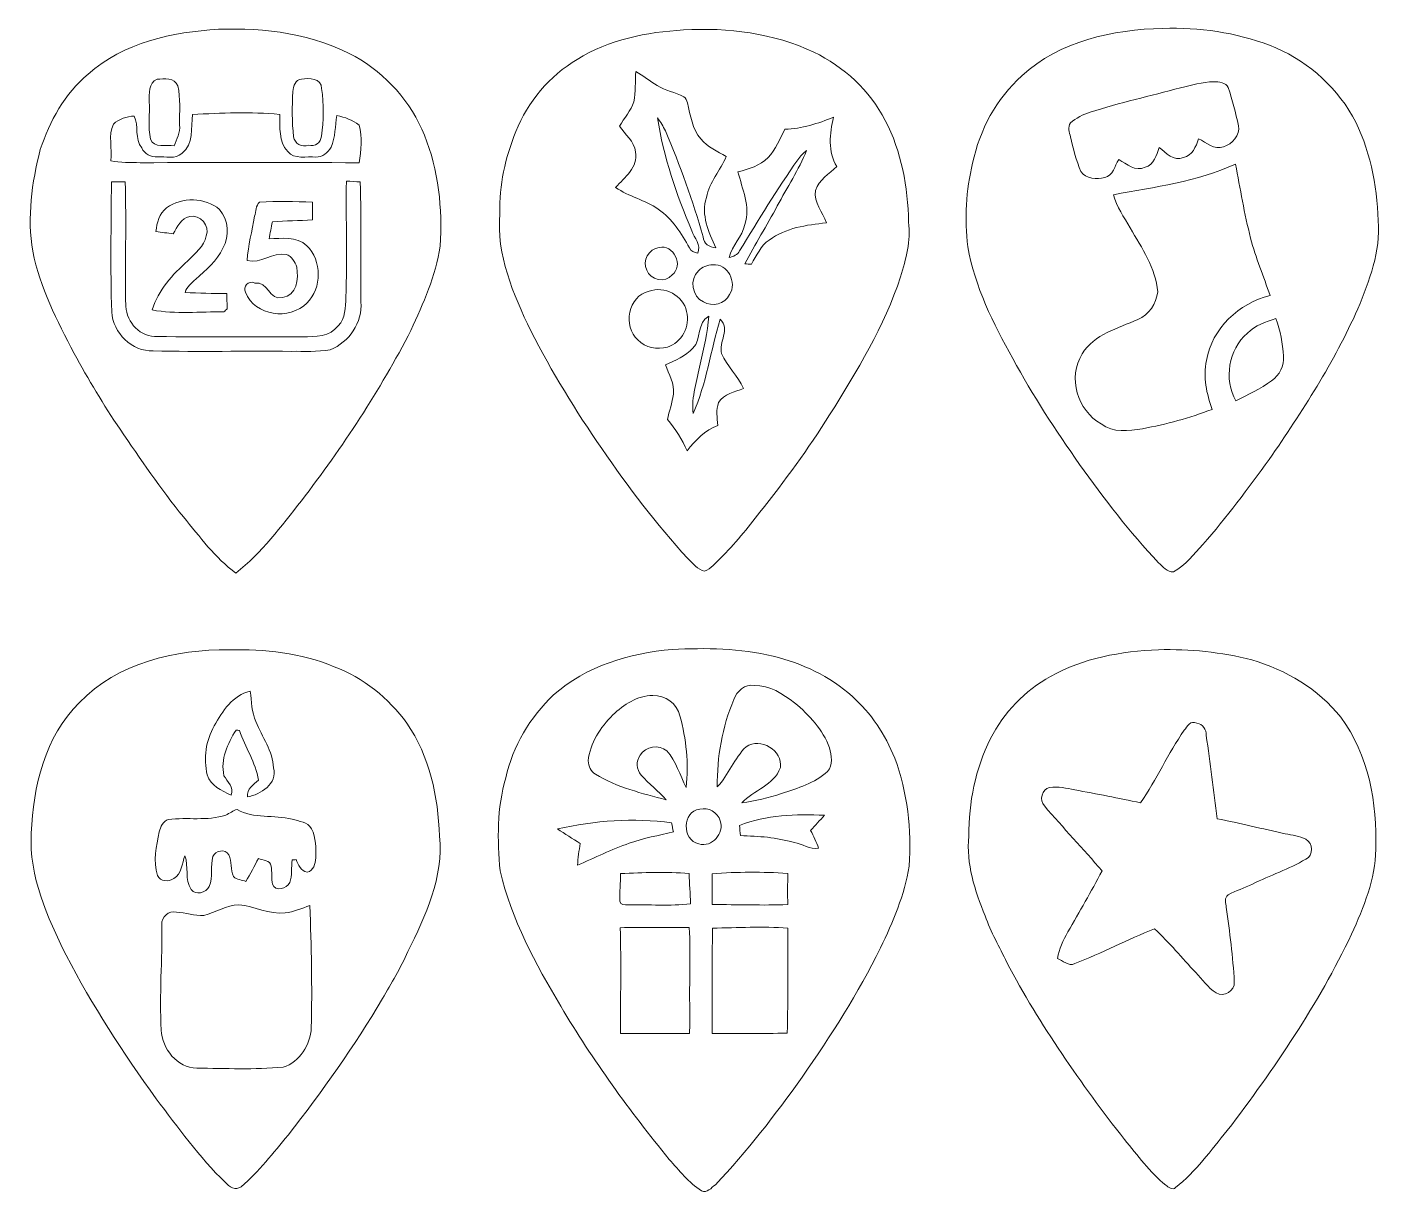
# Model space of a CAD drawing. Header units: centimetres. Extents: x -16.5 to 16.4, y -14.2 to 14.2.
import ezdxf

# ---------------------------------------------------------------- set-up
doc = ezdxf.new("R2010")
doc.units = ezdxf.units.CM
doc.header["$MEASUREMENT"] = 0
doc.layers.add('Layer 1', color=7, linetype='Continuous')

msp = doc.modelspace()

# ---------------------------------------------------------------- linework, layer by layer
at = {"layer": 'Layer 1', "color": 252, "lineweight": 9}
for points, knots in [([(-14.97475, 13.01805), (-14.11221, 13.78816), (-12.92829, 14.04639), (-11.80434, 14.10954), (-11.80434, 14.10954), (-10.67404, 14.1547), (-9.49046, 14.00335), (-8.48857, 13.44702), (-8.48857, 13.44702), (-7.7308, 13.02545), (-7.12261, 12.34177), (-6.80229, 11.53497), (-6.80229, 11.53497), (-6.46186, 10.68442), (-6.35779, 9.74885), (-6.42482, 8.83939), (-6.42482, 8.83939), (-6.52042, 8.11761), (-6.83334, 7.45051), (-7.13002, 6.79328), (-7.13002, 6.79328), (-7.88885, 5.3349), (-8.78878, 3.95272), (-9.7935, 2.65202), (-9.7935, 2.65202), (-10.27715, 2.02796), (-10.764, 1.39084), (-11.38383, 0.89378), (-11.38383, 0.89378), (-11.89147, 1.26455), (-12.26118, 1.78102), (-12.65735, 2.26009), (-12.65735, 2.26009), (-13.21333, 2.93742), (-13.70299, 3.66556), (-14.19547, 4.38946), (-14.19547, 4.38946), (-14.60328, 4.98283), (-14.96699, 5.60513), (-15.31695, 6.23378), (-15.31695, 6.23378), (-15.72934, 7.02541), (-16.14245, 7.83433), (-16.32095, 8.71663), (-16.32095, 8.71663), (-16.45818, 9.5386), (-16.346, 10.38491), (-16.13715, 11.18501), (-16.13715, 11.18501), (-15.91632, 11.88034), (-15.53743, 12.54391), (-14.97475, 13.01805), (-14.97475, 13.01805), (-14.97475, 13.01805), (-14.97475, 13.01805), (-14.97475, 13.01805)], [0, 0, 0, 0, 0.06666667, 0.06666667, 0.06666667, 0.06666667, 0.13333333, 0.13333333, 0.13333333, 0.13333333, 0.2, 0.2, 0.2, 0.2, 0.26666667, 0.26666667, 0.26666667, 0.26666667, 0.33333333, 0.33333333, 0.33333333, 0.33333333, 0.4, 0.4, 0.4, 0.4, 0.46666667, 0.46666667, 0.46666667, 0.46666667, 0.53333333, 0.53333333, 0.53333333, 0.53333333, 0.6, 0.6, 0.6, 0.6, 0.66666667, 0.66666667, 0.66666667, 0.66666667, 0.73333333, 0.73333333, 0.73333333, 0.73333333, 0.8, 0.8, 0.8, 0.8, 0.86666667, 0.86666667, 0.86666667, 0.86666667, 1, 1, 1, 1]), ([(-0.5045, 14.09402), (0.57182, 14.15646), (1.67884, 14.01888), (2.66097, 13.55568), (2.66097, 13.55568), (3.38981, 13.19902), (4.01776, 12.62294), (4.38994, 11.89727), (4.38994, 11.89727), (4.7921, 11.1388), (4.94344, 10.27696), (4.96249, 9.42536), (4.96249, 9.42536), (5.01365, 8.97274), (4.8997, 8.52401), (4.76423, 8.09609), (4.76423, 8.09609), (4.37512, 6.89171), (3.70802, 5.80409), (3.04127, 4.73729), (3.04127, 4.73729), (2.52233, 3.9185), (1.95506, 3.13074), (1.34864, 2.37474), (1.34864, 2.37474), (1.04701, 1.98598), (0.73798, 1.60075), (0.38767, 1.25397), (0.38767, 1.25397), (0.26949, 1.13967), (0.15872, 1.00596), (0.0035, 0.94176), (0.0035, 0.94176), (-0.16866, 0.97492), (-0.27872, 1.13896), (-0.40361, 1.24762), (-0.40361, 1.24762), (-1.16737, 2.08335), (-1.85317, 2.98822), (-2.49205, 3.92202), (-2.49205, 3.92202), (-3.12952, 4.83607), (-3.71055, 5.78963), (-4.21855, 6.78129), (-4.21855, 6.78129), (-4.64153, 7.67135), (-5.06627, 8.62561), (-4.9682, 9.63702), (-4.9682, 9.63702), (-4.99642, 10.3193), (-4.8345, 10.9931), (-4.58191, 11.62281), (-4.58191, 11.62281), (-4.29264, 12.34671), (-3.76664, 12.98136), (-3.09213, 13.37647), (-3.09213, 13.37647), (-2.32201, 13.86013), (-1.40126, 14.04392), (-0.5045, 14.09402), (-0.5045, 14.09402), (-0.5045, 14.09402), (-0.5045, 14.09402), (-0.5045, 14.09402)], [0, 0, 0, 0, 0.05882353, 0.05882353, 0.05882353, 0.05882353, 0.11764706, 0.11764706, 0.11764706, 0.11764706, 0.17647059, 0.17647059, 0.17647059, 0.17647059, 0.23529412, 0.23529412, 0.23529412, 0.23529412, 0.29411765, 0.29411765, 0.29411765, 0.29411765, 0.35294118, 0.35294118, 0.35294118, 0.35294118, 0.41176471, 0.41176471, 0.41176471, 0.41176471, 0.47058824, 0.47058824, 0.47058824, 0.47058824, 0.52941176, 0.52941176, 0.52941176, 0.52941176, 0.58823529, 0.58823529, 0.58823529, 0.58823529, 0.64705882, 0.64705882, 0.64705882, 0.64705882, 0.70588235, 0.70588235, 0.70588235, 0.70588235, 0.76470588, 0.76470588, 0.76470588, 0.76470588, 0.82352941, 0.82352941, 0.82352941, 0.82352941, 0.88235294, 0.88235294, 0.88235294, 0.88235294, 1, 1, 1, 1]), ([(11.1421, 14.13282), (12.01946, 14.16422), (12.9067, 14.03087), (13.72938, 13.72219), (13.72938, 13.72219), (14.57181, 13.39728), (15.29783, 12.78557), (15.74797, 12.00134), (15.74797, 12.00134), (16.16919, 11.22488), (16.34028, 10.33623), (16.37168, 9.45958), (16.37168, 9.45958), (16.43765, 8.71275), (16.15049, 7.99837), (15.8785, 7.31892), (15.8785, 7.31892), (15.29853, 6.0214), (14.52806, 4.81949), (13.71985, 3.65427), (13.71985, 3.65427), (13.20621, 2.95083), (12.68833, 2.2488), (12.11401, 1.59299), (12.11401, 1.59299), (11.89317, 1.35415), (11.69138, 1.08604), (11.39893, 0.928), (11.39893, 0.928), (11.24335, 0.91036), (11.13822, 1.05747), (11.03204, 1.14778), (11.03204, 1.14778), (10.32613, 1.88685), (9.71618, 2.70953), (9.11751, 3.53609), (9.11751, 3.53609), (8.53119, 4.36511), (7.97839, 5.21848), (7.49156, 6.10995), (7.49156, 6.10995), (7.01637, 6.96262), (6.57187, 7.85691), (6.39795, 8.82564), (6.39795, 8.82564), (6.31857, 9.50332), (6.35491, 10.19511), (6.51719, 10.85834), (6.51719, 10.85834), (6.68617, 11.66585), (7.09539, 12.42609), (7.71169, 12.97995), (7.71169, 12.97995), (8.63385, 13.8319), (9.92326, 14.10284), (11.1421, 14.13282), (11.1421, 14.13282), (11.1421, 14.13282), (11.1421, 14.13282), (11.1421, 14.13282)], [0, 0, 0, 0, 0.0625, 0.0625, 0.0625, 0.0625, 0.125, 0.125, 0.125, 0.125, 0.1875, 0.1875, 0.1875, 0.1875, 0.25, 0.25, 0.25, 0.25, 0.3125, 0.3125, 0.3125, 0.3125, 0.375, 0.375, 0.375, 0.375, 0.4375, 0.4375, 0.4375, 0.4375, 0.5, 0.5, 0.5, 0.5, 0.5625, 0.5625, 0.5625, 0.5625, 0.625, 0.625, 0.625, 0.625, 0.6875, 0.6875, 0.6875, 0.6875, 0.75, 0.75, 0.75, 0.75, 0.8125, 0.8125, 0.8125, 0.8125, 0.875, 0.875, 0.875, 0.875, 1, 1, 1, 1]), ([(-13.29906, 12.89493), (-13.51602, 12.82049), (-13.48815, 12.53615), (-13.49097, 12.35412), (-13.49097, 12.35412), (-13.46733, 12.05073), (-13.52907, 11.73887), (-13.45604, 11.44113), (-13.45604, 11.44113), (-13.37808, 11.20759), (-13.0627, 11.31836), (-12.88772, 11.27709), (-12.88772, 11.27709), (-12.81928, 11.43972), (-12.73144, 11.60305), (-12.75366, 11.78756), (-12.75366, 11.78756), (-12.75437, 12.10329), (-12.72509, 12.42891), (-12.79635, 12.739), (-12.79635, 12.739), (-12.86796, 12.93902), (-13.13184, 12.91186), (-13.29906, 12.89493), (-13.29906, 12.89493), (-13.29906, 12.89493), (-13.29906, 12.89493), (-13.29906, 12.89493)], [0, 0, 0, 0, 0.125, 0.125, 0.125, 0.125, 0.25, 0.25, 0.25, 0.25, 0.375, 0.375, 0.375, 0.375, 0.5, 0.5, 0.5, 0.5, 0.625, 0.625, 0.625, 0.625, 0.75, 0.75, 0.75, 0.75, 1, 1, 1, 1]), ([(-9.7882, 12.90092), (-9.93884, 12.8921), (-9.99071, 12.7263), (-10.00094, 12.6), (-10.00094, 12.6), (-10.01858, 12.23417), (-10.02703, 11.86411), (-9.98082, 11.49969), (-9.98082, 11.49969), (-9.96425, 11.33071), (-9.77938, 11.23299), (-9.61887, 11.29155), (-9.61887, 11.29155), (-9.45801, 11.24922), (-9.31866, 11.35752), (-9.30596, 11.51098), (-9.30596, 11.51098), (-9.25339, 11.8941), (-9.24104, 12.28956), (-9.30066, 12.67197), (-9.30066, 12.67197), (-9.30772, 12.9235), (-9.61111, 12.93091), (-9.7882, 12.90092), (-9.7882, 12.90092), (-9.7882, 12.90092), (-9.7882, 12.90092), (-9.7882, 12.90092)], [0, 0, 0, 0, 0.125, 0.125, 0.125, 0.125, 0.25, 0.25, 0.25, 0.25, 0.375, 0.375, 0.375, 0.375, 0.5, 0.5, 0.5, 0.5, 0.625, 0.625, 0.625, 0.625, 0.75, 0.75, 0.75, 0.75, 1, 1, 1, 1]), ([(-1.66902, 13.08366), (-1.68137, 12.83884), (-1.67396, 12.59154), (-1.71347, 12.34918), (-1.71347, 12.34918), (-1.78226, 12.12764), (-1.95089, 11.95619), (-2.06272, 11.75757), (-2.06272, 11.75757), (-1.92972, 11.55084), (-1.70677, 11.38998), (-1.67149, 11.12963), (-1.67149, 11.12963), (-1.60376, 10.75921), (-1.93819, 10.50874), (-2.15727, 10.26955), (-2.15727, 10.26955), (-1.83977, 10.03989), (-1.43972, 9.96405), (-1.1201, 9.73827), (-1.1201, 9.73827), (-0.78179, 9.50578), (-0.55601, 9.1509), (-0.3648, 8.79599), (-0.3648, 8.79599), (-0.32847, 8.71768), (-0.2438, 8.68558), (-0.16372, 8.67287), (-0.16372, 8.67287), (-0.0727, 8.86162), (-0.24874, 9.04259), (-0.30377, 9.21299), (-0.30377, 9.21299), (-0.68407, 10.09104), (-0.98887, 11.01039), (-1.14197, 11.95619), (-1.14197, 11.95619), (-1.06612, 11.85882), (-1.00298, 11.75263), (-0.94865, 11.64186), (-0.94865, 11.64186), (-0.58952, 10.80401), (-0.28896, 9.94253), (-0.02931, 9.0687), (-0.02931, 9.0687), (-0.02155, 8.90113), (0.11709, 8.80835), (0.27478, 8.802), (0.27478, 8.802), (0.09769, 9.1837), (-0.08646, 9.59575), (0.04971, 10.02579), (0.04971, 10.02579), (0.12274, 10.39725), (0.38732, 10.67878), (0.52878, 11.01921), (0.52878, 11.01921), (0.31288, 11.14303), (0.07829, 11.24992), (-0.0847, 11.4443), (-0.0847, 11.4443), (-0.29777, 11.68807), (-0.33834, 12.02004), (-0.41243, 12.32237), (-0.41243, 12.32237), (-0.42971, 12.37634), (-0.44382, 12.44267), (-0.49956, 12.47018), (-0.49956, 12.47018), (-0.70806, 12.57954), (-0.94936, 12.61588), (-1.14832, 12.745), (-1.14832, 12.745), (-1.32718, 12.85012), (-1.48628, 12.98524), (-1.66902, 13.08366), (-1.66902, 13.08366), (-1.66902, 13.08366), (-1.66902, 13.08366), (-1.66902, 13.08366)], [0, 0, 0, 0, 0.04761905, 0.04761905, 0.04761905, 0.04761905, 0.0952381, 0.0952381, 0.0952381, 0.0952381, 0.14285714, 0.14285714, 0.14285714, 0.14285714, 0.19047619, 0.19047619, 0.19047619, 0.19047619, 0.23809524, 0.23809524, 0.23809524, 0.23809524, 0.28571429, 0.28571429, 0.28571429, 0.28571429, 0.33333333, 0.33333333, 0.33333333, 0.33333333, 0.38095238, 0.38095238, 0.38095238, 0.38095238, 0.42857143, 0.42857143, 0.42857143, 0.42857143, 0.47619048, 0.47619048, 0.47619048, 0.47619048, 0.52380952, 0.52380952, 0.52380952, 0.52380952, 0.57142857, 0.57142857, 0.57142857, 0.57142857, 0.61904762, 0.61904762, 0.61904762, 0.61904762, 0.66666667, 0.66666667, 0.66666667, 0.66666667, 0.71428571, 0.71428571, 0.71428571, 0.71428571, 0.76190476, 0.76190476, 0.76190476, 0.76190476, 0.80952381, 0.80952381, 0.80952381, 0.80952381, 0.85714286, 0.85714286, 0.85714286, 0.85714286, 0.9047619, 0.9047619, 0.9047619, 0.9047619, 1, 1, 1, 1]), ([(11.57038, 12.6882), (10.8373, 12.49135), (10.09541, 12.3259), (9.37222, 12.09483), (9.37222, 12.09483), (9.19759, 12.04085), (9.03179, 11.95195), (8.8935, 11.83342), (8.8935, 11.83342), (8.81871, 11.7357), (8.87268, 11.60129), (8.89138, 11.49616), (8.89138, 11.49616), (8.96264, 11.21147), (9.03567, 10.92537), (9.14503, 10.65267), (9.14503, 10.65267), (9.27309, 10.47486), (9.53132, 10.45794), (9.72746, 10.50486), (9.72746, 10.50486), (9.93208, 10.5486), (9.96771, 10.79519), (10.06578, 10.94548), (10.06578, 10.94548), (10.26333, 10.83259), (10.46794, 10.64879), (10.71277, 10.75568), (10.71277, 10.75568), (10.92268, 10.82236), (10.99041, 11.05343), (11.04968, 11.2404), (11.04968, 11.2404), (11.21866, 11.10705), (11.39293, 10.8975), (11.63917, 10.99345), (11.63917, 10.99345), (11.85048, 11.03861), (11.94644, 11.26298), (12.00711, 11.44889), (12.00711, 11.44889), (12.19761, 11.3607), (12.38635, 11.17619), (12.61248, 11.24992), (12.61248, 11.24992), (12.81639, 11.3233), (13.03264, 11.53391), (12.97619, 11.76745), (12.97619, 11.76745), (12.91234, 12.08036), (12.82626, 12.38904), (12.7289, 12.69314), (12.7289, 12.69314), (12.66998, 12.83002), (12.501, 12.8279), (12.37294, 12.83707), (12.37294, 12.83707), (12.09954, 12.83037), (11.83284, 12.75487), (11.57038, 12.6882), (11.57038, 12.6882), (11.57038, 12.6882), (11.57038, 12.6882), (11.57038, 12.6882)], [0, 0, 0, 0, 0.05882353, 0.05882353, 0.05882353, 0.05882353, 0.11764706, 0.11764706, 0.11764706, 0.11764706, 0.17647059, 0.17647059, 0.17647059, 0.17647059, 0.23529412, 0.23529412, 0.23529412, 0.23529412, 0.29411765, 0.29411765, 0.29411765, 0.29411765, 0.35294118, 0.35294118, 0.35294118, 0.35294118, 0.41176471, 0.41176471, 0.41176471, 0.41176471, 0.47058824, 0.47058824, 0.47058824, 0.47058824, 0.52941176, 0.52941176, 0.52941176, 0.52941176, 0.58823529, 0.58823529, 0.58823529, 0.58823529, 0.64705882, 0.64705882, 0.64705882, 0.64705882, 0.70588235, 0.70588235, 0.70588235, 0.70588235, 0.76470588, 0.76470588, 0.76470588, 0.76470588, 0.82352941, 0.82352941, 0.82352941, 0.82352941, 0.88235294, 0.88235294, 0.88235294, 0.88235294, 1, 1, 1, 1]), ([(-12.44145, 12.03944), (-12.4732, 11.71594), (-12.40618, 11.31766), (-12.69722, 11.09364), (-12.69722, 11.09364), (-12.85738, 10.94795), (-13.0955, 11.02168), (-13.28742, 11.01215), (-13.28742, 11.01215), (-13.45146, 10.98675), (-13.60174, 11.08412), (-13.67265, 11.22594), (-13.67265, 11.22594), (-13.85257, 11.4496), (-13.73862, 11.75898), (-13.85398, 12.0031), (-13.85398, 12.0031), (-14.03495, 11.99182), (-14.22792, 11.93079), (-14.36198, 11.80626), (-14.36198, 11.80626), (-14.48757, 11.53215), (-14.38843, 11.20618), (-14.42618, 10.91584), (-14.42618, 10.91584), (-14.19194, 10.86187), (-13.94887, 10.87774), (-13.7104, 10.86822), (-13.7104, 10.86822), (-11.93769, 10.8721), (-10.16498, 10.87669), (-8.39191, 10.86645), (-8.39191, 10.86645), (-8.33829, 11.16596), (-8.3083, 11.48805), (-8.38944, 11.78297), (-8.38944, 11.78297), (-8.54819, 11.90468), (-8.73799, 11.9703), (-8.9292, 12.01898), (-8.9292, 12.01898), (-8.98353, 11.7618), (-8.95741, 11.48805), (-9.07312, 11.24428), (-9.07312, 11.24428), (-9.15109, 11.11728), (-9.28161, 10.9991), (-9.44001, 11.00651), (-9.44001, 11.00651), (-9.6612, 11.03155), (-9.96495, 10.93525), (-10.12334, 11.14268), (-10.12334, 11.14268), (-10.36076, 11.37834), (-10.30291, 11.73746), (-10.31949, 12.04085), (-10.31949, 12.04085), (-11.02435, 12.10612), (-11.73625, 12.07789), (-12.44145, 12.03944), (-12.44145, 12.03944), (-12.44145, 12.03944), (-12.44145, 12.03944), (-12.44145, 12.03944)], [0, 0, 0, 0, 0.05882353, 0.05882353, 0.05882353, 0.05882353, 0.11764706, 0.11764706, 0.11764706, 0.11764706, 0.17647059, 0.17647059, 0.17647059, 0.17647059, 0.23529412, 0.23529412, 0.23529412, 0.23529412, 0.29411765, 0.29411765, 0.29411765, 0.29411765, 0.35294118, 0.35294118, 0.35294118, 0.35294118, 0.41176471, 0.41176471, 0.41176471, 0.41176471, 0.47058824, 0.47058824, 0.47058824, 0.47058824, 0.52941176, 0.52941176, 0.52941176, 0.52941176, 0.58823529, 0.58823529, 0.58823529, 0.58823529, 0.64705882, 0.64705882, 0.64705882, 0.64705882, 0.70588235, 0.70588235, 0.70588235, 0.70588235, 0.76470588, 0.76470588, 0.76470588, 0.76470588, 0.82352941, 0.82352941, 0.82352941, 0.82352941, 0.88235294, 0.88235294, 0.88235294, 0.88235294, 1, 1, 1, 1]), ([(1.95612, 11.68031), (1.833, 11.4443), (1.72752, 11.19419), (1.54902, 10.9931), (1.54902, 10.9931), (1.35217, 10.79519), (1.07771, 10.71229), (0.81453, 10.64562), (0.81453, 10.64562), (0.91896, 10.22934), (1.12392, 9.80458), (0.98069, 9.37032), (0.98069, 9.37032), (0.92178, 9.07117), (0.66954, 8.85985), (0.60181, 8.56493), (0.60181, 8.56493), (0.70129, 8.58857), (0.80466, 8.62773), (0.85405, 8.72509), (0.85405, 8.72509), (1.31407, 9.47087), (1.76139, 10.22652), (2.27115, 10.94019), (2.27115, 10.94019), (2.33007, 11.02556), (2.40415, 11.09894), (2.48211, 11.16702), (2.48211, 11.16702), (2.29091, 10.69395), (2.00975, 10.26603), (1.77127, 9.81694), (1.77127, 9.81694), (1.51868, 9.3421), (1.22834, 8.88772), (0.9821, 8.40971), (0.9821, 8.40971), (1.03467, 8.40724), (1.08794, 8.40512), (1.14121, 8.40265), (1.14121, 8.40265), (1.26926, 8.60974), (1.36522, 8.85068), (1.57583, 8.98968), (1.57583, 8.98968), (1.97447, 9.28848), (2.48282, 9.35197), (2.96225, 9.40771), (2.96225, 9.40771), (2.86735, 9.66877), (2.65603, 9.9009), (2.69554, 10.19511), (2.69554, 10.19511), (2.78727, 10.45229), (3.02645, 10.60222), (3.21942, 10.7765), (3.21942, 10.7765), (2.98694, 11.13386), (3.04762, 11.57554), (3.13722, 11.971), (3.13722, 11.971), (2.75799, 11.82142), (2.36817, 11.69478), (1.95612, 11.68031), (1.95612, 11.68031), (1.95612, 11.68031), (1.95612, 11.68031), (1.95612, 11.68031)], [0, 0, 0, 0, 0.05555556, 0.05555556, 0.05555556, 0.05555556, 0.11111111, 0.11111111, 0.11111111, 0.11111111, 0.16666667, 0.16666667, 0.16666667, 0.16666667, 0.22222222, 0.22222222, 0.22222222, 0.22222222, 0.27777778, 0.27777778, 0.27777778, 0.27777778, 0.33333333, 0.33333333, 0.33333333, 0.33333333, 0.38888889, 0.38888889, 0.38888889, 0.38888889, 0.44444444, 0.44444444, 0.44444444, 0.44444444, 0.5, 0.5, 0.5, 0.5, 0.55555556, 0.55555556, 0.55555556, 0.55555556, 0.61111111, 0.61111111, 0.61111111, 0.61111111, 0.66666667, 0.66666667, 0.66666667, 0.66666667, 0.72222222, 0.72222222, 0.72222222, 0.72222222, 0.77777778, 0.77777778, 0.77777778, 0.77777778, 0.83333333, 0.83333333, 0.83333333, 0.83333333, 0.88888889, 0.88888889, 0.88888889, 0.88888889, 1, 1, 1, 1]), ([(9.9416, 10.09033), (10.01321, 9.79294), (10.19525, 9.54283), (10.34553, 9.28142), (10.34553, 9.28142), (10.63058, 8.79777), (10.96042, 8.30494), (11.01546, 7.73026), (11.01546, 7.73026), (10.97559, 7.4438), (10.80661, 7.17005), (10.52792, 7.05998), (10.52792, 7.05998), (10.04708, 6.83844), (9.48017, 6.70438), (9.17854, 6.22249), (9.17854, 6.22249), (8.818, 5.65169), (9.06354, 4.84595), (9.64244, 4.52069), (9.64244, 4.52069), (9.92749, 4.2995), (10.31237, 4.34818), (10.64504, 4.40251), (10.64504, 4.40251), (11.22042, 4.51116), (11.78839, 4.66568), (12.33626, 4.87347), (12.33626, 4.87347), (12.20502, 5.25129), (12.10942, 5.66157), (12.20044, 6.05986), (12.20044, 6.05986), (12.32779, 6.84056), (12.98889, 7.45509), (13.74278, 7.63995), (13.74278, 7.63995), (13.58897, 8.10597), (13.39141, 8.55752), (13.27218, 9.03483), (13.27218, 9.03483), (13.11484, 9.6275), (13.02241, 10.23498), (12.90352, 10.83576), (12.90352, 10.83576), (11.97325, 10.40008), (10.94031, 10.28013), (9.9416, 10.09033), (9.9416, 10.09033), (9.9416, 10.09033), (9.9416, 10.09033), (9.9416, 10.09033)], [0, 0, 0, 0, 0.07142857, 0.07142857, 0.07142857, 0.07142857, 0.14285714, 0.14285714, 0.14285714, 0.14285714, 0.21428571, 0.21428571, 0.21428571, 0.21428571, 0.28571429, 0.28571429, 0.28571429, 0.28571429, 0.35714286, 0.35714286, 0.35714286, 0.35714286, 0.42857143, 0.42857143, 0.42857143, 0.42857143, 0.5, 0.5, 0.5, 0.5, 0.57142857, 0.57142857, 0.57142857, 0.57142857, 0.64285714, 0.64285714, 0.64285714, 0.64285714, 0.71428571, 0.71428571, 0.71428571, 0.71428571, 0.78571429, 0.78571429, 0.78571429, 0.78571429, 0.85714286, 0.85714286, 0.85714286, 0.85714286, 1, 1, 1, 1]), ([(-14.40819, 10.40149), (-14.41454, 9.34845), (-14.435, 8.29435), (-14.40255, 7.24202), (-14.40255, 7.24202), (-14.37432, 6.7319), (-13.90901, 6.27717), (-13.39254, 6.29446), (-13.39254, 6.29446), (-12.276, 6.26729), (-11.1584, 6.29798), (-10.0415, 6.28246), (-10.0415, 6.28246), (-9.72612, 6.29128), (-9.40332, 6.26094), (-9.09183, 6.32444), (-9.09183, 6.32444), (-8.63532, 6.50436), (-8.30336, 6.98731), (-8.34569, 7.48437), (-8.34569, 7.48437), (-8.35099, 8.45663), (-8.33512, 9.42924), (-8.3644, 10.40114), (-8.3644, 10.40114), (-8.47587, 10.40855), (-8.58911, 10.41489), (-8.70024, 10.41984), (-8.70024, 10.41984), (-8.70906, 9.47722), (-8.68612, 8.53389), (-8.70906, 7.59162), (-8.70906, 7.59162), (-8.72881, 7.35702), (-8.71294, 7.08432), (-8.89744, 6.90688), (-8.89744, 6.90688), (-9.0897, 6.64053), (-9.46259, 6.63912), (-9.75857, 6.63594), (-9.75857, 6.63594), (-10.93474, 6.64512), (-12.11125, 6.62571), (-13.28706, 6.64476), (-13.28706, 6.64476), (-13.69593, 6.61972), (-14.0413, 6.98343), (-14.06, 7.37784), (-14.06, 7.37784), (-14.07975, 8.38713), (-14.04377, 9.39678), (-14.07482, 10.40607), (-14.07482, 10.40607), (-14.18594, 10.40643), (-14.29742, 10.40396), (-14.40819, 10.40149), (-14.40819, 10.40149), (-14.40819, 10.40149), (-14.40819, 10.40149), (-14.40819, 10.40149)], [0, 0, 0, 0, 0.0625, 0.0625, 0.0625, 0.0625, 0.125, 0.125, 0.125, 0.125, 0.1875, 0.1875, 0.1875, 0.1875, 0.25, 0.25, 0.25, 0.25, 0.3125, 0.3125, 0.3125, 0.3125, 0.375, 0.375, 0.375, 0.375, 0.4375, 0.4375, 0.4375, 0.4375, 0.5, 0.5, 0.5, 0.5, 0.5625, 0.5625, 0.5625, 0.5625, 0.625, 0.625, 0.625, 0.625, 0.6875, 0.6875, 0.6875, 0.6875, 0.75, 0.75, 0.75, 0.75, 0.8125, 0.8125, 0.8125, 0.8125, 0.875, 0.875, 0.875, 0.875, 1, 1, 1, 1]), ([(-13.06763, 9.76932), (-13.24932, 9.63843), (-13.30153, 9.40454), (-13.32798, 9.1957), (-13.32798, 9.1957), (-13.18793, 9.1763), (-13.04753, 9.15725), (-12.90677, 9.14067), (-12.90677, 9.14067), (-12.8094, 9.30541), (-12.71768, 9.52624), (-12.50707, 9.56118), (-12.50707, 9.56118), (-12.24743, 9.61656), (-12.01177, 9.33469), (-12.10455, 9.0881), (-12.10455, 9.0881), (-12.14794, 8.8274), (-12.38677, 8.66371), (-12.55399, 8.48062), (-12.55399, 8.48062), (-12.92264, 8.15289), (-13.2733, 7.7733), (-13.41935, 7.2907), (-13.41935, 7.2907), (-12.84574, 7.18169), (-12.25342, 7.25295), (-11.67346, 7.24378), (-11.67346, 7.24378), (-11.6477, 7.26847), (-11.62195, 7.29317), (-11.5962, 7.31751), (-11.5962, 7.31751), (-11.59902, 7.40994), (-11.60431, 7.59444), (-11.60713, 7.68687), (-11.60713, 7.68687), (-11.94439, 7.69428), (-12.28235, 7.68899), (-12.61855, 7.71791), (-12.61855, 7.71791), (-12.57974, 7.85585), (-12.45803, 7.94404), (-12.35926, 8.03824), (-12.35926, 8.03824), (-12.1109, 8.25978), (-11.84279, 8.48168), (-11.70097, 8.79142), (-11.70097, 8.79142), (-11.53905, 9.08352), (-11.55387, 9.47509), (-11.78247, 9.7298), (-11.78247, 9.7298), (-12.13277, 10.03602), (-12.69651, 10.03566), (-13.06763, 9.76932), (-13.06763, 9.76932), (-13.06763, 9.76932), (-13.06763, 9.76932), (-13.06763, 9.76932)], [0, 0, 0, 0, 0.0625, 0.0625, 0.0625, 0.0625, 0.125, 0.125, 0.125, 0.125, 0.1875, 0.1875, 0.1875, 0.1875, 0.25, 0.25, 0.25, 0.25, 0.3125, 0.3125, 0.3125, 0.3125, 0.375, 0.375, 0.375, 0.375, 0.4375, 0.4375, 0.4375, 0.4375, 0.5, 0.5, 0.5, 0.5, 0.5625, 0.5625, 0.5625, 0.5625, 0.625, 0.625, 0.625, 0.625, 0.6875, 0.6875, 0.6875, 0.6875, 0.75, 0.75, 0.75, 0.75, 0.8125, 0.8125, 0.8125, 0.8125, 0.875, 0.875, 0.875, 0.875, 1, 1, 1, 1]), ([(-10.8095, 9.90972), (-10.90334, 9.82329), (-10.89735, 9.68394), (-10.92945, 9.56753), (-10.92945, 9.56753), (-10.99507, 9.21016), (-11.08326, 8.85562), (-11.1143, 8.49261), (-11.1143, 8.49261), (-10.77423, 8.40124), (-10.49764, 8.70463), (-10.16144, 8.63655), (-10.16144, 8.63655), (-10.0214, 8.5988), (-9.94942, 8.4531), (-9.90497, 8.32716), (-9.90497, 8.32716), (-9.85877, 8.05446), (-9.9071, 7.62937), (-10.25316, 7.59021), (-10.25316, 7.59021), (-10.57454, 7.50942), (-10.61265, 8.00437), (-10.9238, 7.94299), (-10.9238, 7.94299), (-11.07726, 8.02377), (-11.22825, 7.85232), (-11.14923, 7.71968), (-11.14923, 7.71968), (-10.92874, 7.13371), (-10.07607, 7.03282), (-9.6605, 7.45686), (-9.6605, 7.45686), (-9.2862, 7.82128), (-9.29431, 8.48909), (-9.66156, 8.85174), (-9.66156, 8.85174), (-9.91662, 9.0814), (-10.26551, 9.02848), (-10.57808, 9.01755), (-10.57808, 9.01755), (-10.55233, 9.15584), (-10.52517, 9.29412), (-10.498, 9.43171), (-10.498, 9.43171), (-10.17308, 9.45464), (-9.84713, 9.4631), (-9.52115, 9.47616), (-9.52115, 9.47616), (-9.52115, 9.6208), (-9.52221, 9.76544), (-9.52398, 9.90972), (-9.52398, 9.90972), (-9.95224, 9.92066), (-10.38157, 9.93652), (-10.8095, 9.90972)], [0, 0, 0, 0, 0.06666667, 0.06666667, 0.06666667, 0.06666667, 0.13333333, 0.13333333, 0.13333333, 0.13333333, 0.2, 0.2, 0.2, 0.2, 0.26666667, 0.26666667, 0.26666667, 0.26666667, 0.33333333, 0.33333333, 0.33333333, 0.33333333, 0.4, 0.4, 0.4, 0.4, 0.46666667, 0.46666667, 0.46666667, 0.46666667, 0.53333333, 0.53333333, 0.53333333, 0.53333333, 0.6, 0.6, 0.6, 0.6, 0.66666667, 0.66666667, 0.66666667, 0.66666667, 0.73333333, 0.73333333, 0.73333333, 0.73333333, 0.8, 0.8, 0.8, 0.8, 0.86666667, 0.86666667, 0.86666667, 0.86666667, 1, 1, 1, 1]), ([(-1.10211, 8.80835), (-1.34482, 8.78119), (-1.52544, 8.48062), (-1.40091, 8.25907), (-1.40091, 8.25907), (-1.32365, 8.01636), (-0.94124, 7.92993), (-0.78672, 8.14336), (-0.78672, 8.14336), (-0.48722, 8.35856), (-0.75286, 8.89478), (-1.10211, 8.80835), (-1.10211, 8.80835), (-1.10211, 8.80835), (-1.10211, 8.80835), (-1.10211, 8.80835)], [0, 0, 0, 0, 0.2, 0.2, 0.2, 0.2, 0.4, 0.4, 0.4, 0.4, 0.6, 0.6, 0.6, 0.6, 1, 1, 1, 1]), ([(0.2, 8.38643), (0.07264, 8.38149), (-0.06, 8.34162), (-0.14044, 8.23755), (-0.14044, 8.23755), (-0.37574, 8.03965), (-0.29284, 7.61137), (-0.02367, 7.48367), (-0.02367, 7.48367), (0.18906, 7.35667), (0.49562, 7.44028), (0.61133, 7.66217), (0.61133, 7.66217), (0.79936, 7.95463), (0.56971, 8.42276), (0.2, 8.38643), (0.2, 8.38643), (0.2, 8.38643), (0.2, 8.38643), (0.2, 8.38643)], [0, 0, 0, 0, 0.16666667, 0.16666667, 0.16666667, 0.16666667, 0.33333333, 0.33333333, 0.33333333, 0.33333333, 0.5, 0.5, 0.5, 0.5, 0.66666667, 0.66666667, 0.66666667, 0.66666667, 1, 1, 1, 1]), ([(-1.34658, 7.74472), (-1.85035, 7.63007), (-1.99181, 6.88889), (-1.61681, 6.56116), (-1.61681, 6.56116), (-1.4376, 6.36889), (-1.14762, 6.32374), (-0.90067, 6.38724), (-0.90067, 6.38724), (-0.55177, 6.49307), (-0.33729, 6.90017), (-0.43183, 7.25048), (-0.43183, 7.25048), (-0.51544, 7.63889), (-0.97017, 7.88231), (-1.34658, 7.74472), (-1.34658, 7.74472), (-1.34658, 7.74472), (-1.34658, 7.74472), (-1.34658, 7.74472)], [0, 0, 0, 0, 0.16666667, 0.16666667, 0.16666667, 0.16666667, 0.33333333, 0.33333333, 0.33333333, 0.33333333, 0.5, 0.5, 0.5, 0.5, 0.66666667, 0.66666667, 0.66666667, 0.66666667, 1, 1, 1, 1]), ([(-0.27872, 6.36501), (-0.46041, 6.17204), (-0.70312, 6.05421), (-0.94618, 5.9579), (-0.94618, 5.9579), (-0.86504, 5.72648), (-0.7204, 5.49929), (-0.75533, 5.24282), (-0.75533, 5.24282), (-0.77649, 5.03045), (-0.85834, 4.83183), (-0.89997, 4.6237), (-0.89997, 4.6237), (-0.69677, 4.40004), (-0.54437, 4.13863), (-0.42125, 3.86382), (-0.42125, 3.86382), (-0.22122, 4.12417), (0.01126, 4.36511), (0.32347, 4.48576), (0.32347, 4.48576), (0.309, 4.66779), (0.27655, 4.86287), (0.34463, 5.03751), (0.34463, 5.03751), (0.46211, 5.25976), (0.74539, 5.29045), (0.95212, 5.38323), (0.95212, 5.38323), (0.79901, 5.68097), (0.56018, 5.9251), (0.41766, 6.22919), (0.41766, 6.22919), (0.34181, 6.50365), (0.63391, 6.83209), (0.38556, 7.06351), (0.38556, 7.06351), (0.14673, 6.30433), (0.05183, 5.49859), (-0.27731, 4.7701), (-0.27731, 4.7701), (-0.31718, 5.18215), (-0.18489, 5.5762), (-0.10269, 5.97343), (-0.10269, 5.97343), (-0.02367, 6.35937), (0.08711, 6.74142), (0.10545, 7.13689), (0.10545, 7.13689), (-0.19265, 6.9866), (-0.06353, 6.5795), (-0.27872, 6.36501)], [0, 0, 0, 0, 0.07142857, 0.07142857, 0.07142857, 0.07142857, 0.14285714, 0.14285714, 0.14285714, 0.14285714, 0.21428571, 0.21428571, 0.21428571, 0.21428571, 0.28571429, 0.28571429, 0.28571429, 0.28571429, 0.35714286, 0.35714286, 0.35714286, 0.35714286, 0.42857143, 0.42857143, 0.42857143, 0.42857143, 0.5, 0.5, 0.5, 0.5, 0.57142857, 0.57142857, 0.57142857, 0.57142857, 0.64285714, 0.64285714, 0.64285714, 0.64285714, 0.71428571, 0.71428571, 0.71428571, 0.71428571, 0.78571429, 0.78571429, 0.78571429, 0.78571429, 0.85714286, 0.85714286, 0.85714286, 0.85714286, 1, 1, 1, 1]), ([(13.19209, 6.72414), (12.73701, 6.32268), (12.61354, 5.60689), (12.91234, 5.07843), (12.91234, 5.07843), (13.20868, 5.22977), (13.5103, 5.37512), (13.78194, 5.5695), (13.78194, 5.5695), (13.96891, 5.70637), (14.09203, 5.93215), (14.07157, 6.16675), (14.07157, 6.16675), (14.04405, 6.47614), (13.9989, 6.78905), (13.88707, 7.08009), (13.88707, 7.08009), (13.63554, 7.00777), (13.38118, 6.91252), (13.19209, 6.72414)], [0, 0, 0, 0, 0.16666667, 0.16666667, 0.16666667, 0.16666667, 0.33333333, 0.33333333, 0.33333333, 0.33333333, 0.5, 0.5, 0.5, 0.5, 0.66666667, 0.66666667, 0.66666667, 0.66666667, 1, 1, 1, 1]), ([(-11.54681, -0.96677), (-10.68462, -0.9583), (-9.80162, -1.03768), (-9.00045, -1.37917), (-9.00045, -1.37917), (-8.28538, -1.642), (-7.67612, -2.14365), (-7.23021, -2.75572), (-7.23021, -2.75572), (-6.67388, -3.55299), (-6.47421, -4.53936), (-6.4347, -5.49574), (-6.4347, -5.49574), (-6.33557, -6.49128), (-6.77442, -7.4339), (-7.20269, -8.3035), (-7.20269, -8.3035), (-7.38155, -8.69896), (-7.60274, -9.07219), (-7.82499, -9.44437), (-7.82499, -9.44437), (-8.49986, -10.60784), (-9.28796, -11.70181), (-10.11665, -12.76049), (-10.11665, -12.76049), (-10.47506, -13.19759), (-10.82256, -13.65161), (-11.25718, -14.01709), (-11.25718, -14.01709), (-11.39335, -14.12504), (-11.54646, -14.01003), (-11.64488, -13.90984), (-11.64488, -13.90984), (-12.27777, -13.29919), (-12.78541, -12.57599), (-13.32163, -11.88278), (-13.32163, -11.88278), (-14.12103, -10.76483), (-14.87456, -9.61089), (-15.51133, -8.39168), (-15.51133, -8.39168), (-15.95724, -7.46354), (-16.41867, -6.48281), (-16.35658, -5.42589), (-16.35658, -5.42589), (-16.31248, -4.291), (-16.02391, -3.07851), (-15.18853, -2.25548), (-15.18853, -2.25548), (-14.26038, -1.27933), (-12.84962, -0.96007), (-11.54681, -0.96677), (-11.54681, -0.96677), (-11.54681, -0.96677), (-11.54681, -0.96677), (-11.54681, -0.96677)], [0, 0, 0, 0, 0.06666667, 0.06666667, 0.06666667, 0.06666667, 0.13333333, 0.13333333, 0.13333333, 0.13333333, 0.2, 0.2, 0.2, 0.2, 0.26666667, 0.26666667, 0.26666667, 0.26666667, 0.33333333, 0.33333333, 0.33333333, 0.33333333, 0.4, 0.4, 0.4, 0.4, 0.46666667, 0.46666667, 0.46666667, 0.46666667, 0.53333333, 0.53333333, 0.53333333, 0.53333333, 0.6, 0.6, 0.6, 0.6, 0.66666667, 0.66666667, 0.66666667, 0.66666667, 0.73333333, 0.73333333, 0.73333333, 0.73333333, 0.8, 0.8, 0.8, 0.8, 0.86666667, 0.86666667, 0.86666667, 0.86666667, 1, 1, 1, 1]), ([(-0.78461, -0.96289), (0.03525, -0.91738), (0.86851, -0.93114), (1.67108, -1.12235), (1.67108, -1.12235), (2.36958, -1.30085), (3.0522, -1.60565), (3.58631, -2.09955), (3.58631, -2.09955), (4.05303, -2.50207), (4.39523, -3.03406), (4.62489, -3.60274), (4.62489, -3.60274), (4.9378, -4.436), (5.03376, -5.34264), (4.97131, -6.22705), (4.97131, -6.22705), (4.86619, -6.9259), (4.58185, -7.5796), (4.27916, -8.21284), (4.27916, -8.21284), (3.73871, -9.31386), (3.07584, -10.3489), (2.37416, -11.35291), (2.37416, -11.35291), (1.72294, -12.26484), (1.04066, -13.15913), (0.26667, -13.97087), (0.26667, -13.97087), (0.1693, -14.03649), (0.06065, -14.19242), (-0.06917, -14.11728), (-0.06917, -14.11728), (-0.3835, -13.92007), (-0.61104, -13.62304), (-0.85622, -13.35175), (-0.85622, -13.35175), (-1.81931, -12.17594), (-2.71289, -10.94051), (-3.489, -9.63312), (-3.489, -9.63312), (-4.10319, -8.59982), (-4.68845, -7.52386), (-4.96292, -6.34417), (-4.96292, -6.34417), (-5.03417, -5.59064), (-5.04158, -4.81488), (-4.82779, -4.08181), (-4.82779, -4.08181), (-4.66164, -3.30958), (-4.23336, -2.60861), (-3.66433, -2.06709), (-3.66433, -2.06709), (-2.87587, -1.36577), (-1.82036, -1.04473), (-0.78461, -0.96289), (-0.78461, -0.96289), (-0.78461, -0.96289), (-0.78461, -0.96289), (-0.78461, -0.96289)], [0, 0, 0, 0, 0.0625, 0.0625, 0.0625, 0.0625, 0.125, 0.125, 0.125, 0.125, 0.1875, 0.1875, 0.1875, 0.1875, 0.25, 0.25, 0.25, 0.25, 0.3125, 0.3125, 0.3125, 0.3125, 0.375, 0.375, 0.375, 0.375, 0.4375, 0.4375, 0.4375, 0.4375, 0.5, 0.5, 0.5, 0.5, 0.5625, 0.5625, 0.5625, 0.5625, 0.625, 0.625, 0.625, 0.625, 0.6875, 0.6875, 0.6875, 0.6875, 0.75, 0.75, 0.75, 0.75, 0.8125, 0.8125, 0.8125, 0.8125, 0.875, 0.875, 0.875, 0.875, 1, 1, 1, 1]), ([(11.03098, -0.96748), (11.79333, -0.94596), (12.55956, -1.02674), (13.29934, -1.21195), (13.29934, -1.21195), (14.12907, -1.4649), (14.92106, -1.91575), (15.45975, -2.60931), (15.45975, -2.60931), (16.14414, -3.51877), (16.35086, -4.70199), (16.31206, -5.81536), (16.31206, -5.81536), (16.30889, -6.54455), (16.01254, -7.224), (15.72645, -7.88051), (15.72645, -7.88051), (14.91083, -9.58267), (13.84967, -11.15465), (12.70456, -12.65007), (12.70456, -12.65007), (12.30839, -13.13162), (11.93797, -13.64844), (11.4469, -14.03931), (11.4469, -14.03931), (11.37458, -14.10775), (11.27298, -14.02238), (11.21054, -13.98252), (11.21054, -13.98252), (10.8239, -13.66255), (10.52792, -13.25262), (10.20724, -12.87091), (10.20724, -12.87091), (9.14644, -11.51272), (8.15266, -10.09385), (7.34833, -8.56702), (7.34833, -8.56702), (7.16947, -8.19132), (6.95745, -7.83042), (6.82128, -7.43567), (6.82128, -7.43567), (6.56975, -6.82395), (6.35703, -6.16778), (6.42299, -5.4975), (6.42299, -5.4975), (6.42194, -4.68118), (6.58351, -3.85814), (6.95287, -3.12684), (6.95287, -3.12684), (7.27848, -2.49642), (7.78648, -1.96056), (8.40808, -1.61588), (8.40808, -1.61588), (9.20571, -1.16997), (10.12681, -1.00522), (11.03098, -0.96748), (11.03098, -0.96748), (11.03098, -0.96748), (11.03098, -0.96748), (11.03098, -0.96748)], [0, 0, 0, 0, 0.0625, 0.0625, 0.0625, 0.0625, 0.125, 0.125, 0.125, 0.125, 0.1875, 0.1875, 0.1875, 0.1875, 0.25, 0.25, 0.25, 0.25, 0.3125, 0.3125, 0.3125, 0.3125, 0.375, 0.375, 0.375, 0.375, 0.4375, 0.4375, 0.4375, 0.4375, 0.5, 0.5, 0.5, 0.5, 0.5625, 0.5625, 0.5625, 0.5625, 0.625, 0.625, 0.625, 0.625, 0.6875, 0.6875, 0.6875, 0.6875, 0.75, 0.75, 0.75, 0.75, 0.8125, 0.8125, 0.8125, 0.8125, 0.875, 0.875, 0.875, 0.875, 1, 1, 1, 1]), ([(0.71576, -2.17928), (0.43142, -2.84497), (0.30159, -3.57769), (0.31359, -4.30052), (0.31359, -4.30052), (0.58946, -4.00737), (0.72246, -3.60591), (1.0135, -3.32369), (1.0135, -3.32369), (1.35534, -3.09191), (1.91591, -3.40977), (1.84535, -3.83275), (1.84535, -3.83275), (1.68801, -4.26137), (1.19871, -4.37991), (0.90767, -4.68823), (0.90767, -4.68823), (1.23681, -4.64555), (1.5589, -4.56087), (1.87604, -4.46421), (1.87604, -4.46421), (2.26551, -4.3284), (2.68214, -4.2148), (2.99258, -3.92588), (2.99258, -3.92588), (3.13722, -3.77242), (3.08289, -3.53464), (3.04197, -3.34909), (3.04197, -3.34909), (2.87123, -2.91341), (2.55091, -2.55146), (2.19107, -2.26042), (2.19107, -2.26042), (1.90744, -2.04557), (1.58571, -1.82086), (1.21141, -1.83673), (1.21141, -1.83673), (0.97822, -1.7951), (0.78772, -1.97572), (0.71576, -2.17928), (0.71576, -2.17928), (0.71576, -2.17928), (0.71576, -2.17928), (0.71576, -2.17928)], [0, 0, 0, 0, 0.08333333, 0.08333333, 0.08333333, 0.08333333, 0.16666667, 0.16666667, 0.16666667, 0.16666667, 0.25, 0.25, 0.25, 0.25, 0.33333333, 0.33333333, 0.33333333, 0.33333333, 0.41666667, 0.41666667, 0.41666667, 0.41666667, 0.5, 0.5, 0.5, 0.5, 0.58333333, 0.58333333, 0.58333333, 0.58333333, 0.66666667, 0.66666667, 0.66666667, 0.66666667, 0.75, 0.75, 0.75, 0.75, 0.83333333, 0.83333333, 0.83333333, 0.83333333, 1, 1, 1, 1]), ([(-11.91052, -2.81604), (-12.11725, -3.17341), (-12.17405, -3.60732), (-12.0788, -4.00843), (-12.0788, -4.00843), (-11.99166, -4.27478), (-11.73167, -4.38836), (-11.50201, -4.5002), (-11.50201, -4.5002), (-11.41311, -4.31182), (-11.59338, -4.17775), (-11.67557, -4.02854), (-11.67557, -4.02854), (-11.76553, -3.63237), (-11.58244, -3.2489), (-11.381, -2.92046), (-11.381, -2.92046), (-11.35948, -2.92293), (-11.31609, -2.92752), (-11.29457, -2.92964), (-11.29457, -2.92964), (-11.16581, -3.34097), (-10.90052, -3.70504), (-10.83878, -4.13754), (-10.83878, -4.13754), (-10.96543, -4.24513), (-11.11395, -4.35274), (-11.10443, -4.54465), (-11.10443, -4.54465), (-10.78269, -4.48361), (-10.36712, -4.22186), (-10.46977, -3.84015), (-10.46977, -3.84015), (-10.48529, -3.42705), (-10.75165, -3.08803), (-10.89593, -2.71479), (-10.89593, -2.71479), (-11.00494, -2.48408), (-11.00106, -2.22337), (-11.0374, -1.97608), (-11.0374, -1.97608), (-11.46073, -2.06815), (-11.71191, -2.46362), (-11.91052, -2.81604), (-11.91052, -2.81604), (-11.91052, -2.81604), (-11.91052, -2.81604), (-11.91052, -2.81604)], [0, 0, 0, 0, 0.07692308, 0.07692308, 0.07692308, 0.07692308, 0.15384615, 0.15384615, 0.15384615, 0.15384615, 0.23076923, 0.23076923, 0.23076923, 0.23076923, 0.30769231, 0.30769231, 0.30769231, 0.30769231, 0.38461538, 0.38461538, 0.38461538, 0.38461538, 0.46153846, 0.46153846, 0.46153846, 0.46153846, 0.53846154, 0.53846154, 0.53846154, 0.53846154, 0.61538462, 0.61538462, 0.61538462, 0.61538462, 0.69230769, 0.69230769, 0.69230769, 0.69230769, 0.76923077, 0.76923077, 0.76923077, 0.76923077, 0.84615385, 0.84615385, 0.84615385, 0.84615385, 1, 1, 1, 1]), ([(-2.22571, -2.55287), (-2.52416, -2.85696), (-2.78486, -3.23444), (-2.82331, -3.67047), (-2.82331, -3.67047), (-2.82261, -3.79853), (-2.75769, -3.92693), (-2.64551, -3.9929), (-2.64551, -3.9929), (-2.12305, -4.31676), (-1.51521, -4.45433), (-0.92995, -4.61697), (-0.92995, -4.61697), (-1.11269, -4.39578), (-1.35258, -4.23103), (-1.53744, -4.01266), (-1.53744, -4.01266), (-1.65209, -3.8839), (-1.6722, -3.67082), (-1.56213, -3.53359), (-1.56213, -3.53359), (-1.42807, -3.31275), (-1.11199, -3.26407), (-0.9102, -3.42141), (-0.9102, -3.42141), (-0.69147, -3.67998), (-0.5934, -4.01266), (-0.44524, -4.31251), (-0.44524, -4.31251), (-0.36833, -3.73115), (-0.44806, -3.13848), (-0.59587, -2.57474), (-0.59587, -2.57474), (-0.65937, -2.27417), (-0.95676, -2.06921), (-1.25557, -2.07979), (-1.25557, -2.07979), (-1.63304, -2.07697), (-1.96359, -2.3031), (-2.22571, -2.55287), (-2.22571, -2.55287), (-2.22571, -2.55287), (-2.22571, -2.55287), (-2.22571, -2.55287)], [0, 0, 0, 0, 0.08333333, 0.08333333, 0.08333333, 0.08333333, 0.16666667, 0.16666667, 0.16666667, 0.16666667, 0.25, 0.25, 0.25, 0.25, 0.33333333, 0.33333333, 0.33333333, 0.33333333, 0.41666667, 0.41666667, 0.41666667, 0.41666667, 0.5, 0.5, 0.5, 0.5, 0.58333333, 0.58333333, 0.58333333, 0.58333333, 0.66666667, 0.66666667, 0.66666667, 0.66666667, 0.75, 0.75, 0.75, 0.75, 0.83333333, 0.83333333, 0.83333333, 0.83333333, 1, 1, 1, 1]), ([(11.65892, -2.92505), (11.26028, -3.4842), (10.99499, -4.12555), (10.59706, -4.68541), (10.59706, -4.68541), (10.06366, -4.58275), (9.53308, -4.46634), (8.99827, -4.3725), (8.99827, -4.3725), (8.79684, -4.33722), (8.59399, -4.28112), (8.38726, -4.31394), (8.38726, -4.31394), (8.19606, -4.35239), (8.13079, -4.62685), (8.2592, -4.76479), (8.2592, -4.76479), (8.72134, -5.29572), (9.20429, -5.80795), (9.66079, -6.34452), (9.66079, -6.34452), (9.39479, -6.8437), (9.11434, -7.33512), (8.83211, -7.82584), (8.83211, -7.82584), (8.71288, -8.02445), (8.61939, -8.24), (8.57635, -8.46895), (8.57635, -8.46895), (8.70899, -8.52046), (8.84764, -8.66968), (9.00109, -8.59595), (9.00109, -8.59595), (9.65938, -8.34266), (10.28062, -8.00363), (10.93961, -7.7514), (10.93961, -7.7514), (11.29733, -8.0809), (11.60142, -8.46119), (11.93832, -8.81115), (11.93832, -8.81115), (12.09989, -8.9773), (12.23113, -9.18192), (12.43115, -9.30645), (12.43115, -9.30645), (12.61883, -9.42216), (12.89506, -9.25882), (12.87459, -9.03904), (12.87459, -9.03904), (12.84567, -8.43085), (12.75994, -7.82725), (12.67916, -7.22435), (12.67916, -7.22435), (12.67281, -7.13686), (12.62306, -6.98587), (12.72749, -6.92731), (12.72749, -6.92731), (12.90987, -6.81337), (13.1233, -6.76362), (13.31345, -6.66414), (13.31345, -6.66414), (13.74208, -6.45142), (14.20174, -6.30007), (14.61379, -6.05525), (14.61379, -6.05525), (14.799, -5.96811), (14.79018, -5.66543), (14.6152, -5.57159), (14.6152, -5.57159), (14.45751, -5.49292), (14.28041, -5.47846), (14.11143, -5.4393), (14.11143, -5.4393), (13.5611, -5.31971), (13.01394, -5.1853), (12.46184, -5.07382), (12.46184, -5.07382), (12.37012, -4.39894), (12.29428, -3.72197), (12.19126, -3.04852), (12.19126, -3.04852), (12.20114, -2.91059), (12.10589, -2.77124), (11.96796, -2.75148), (11.96796, -2.75148), (11.80779, -2.6707), (11.73512, -2.8365), (11.65892, -2.92505)], [0, 0, 0, 0, 0.04347826, 0.04347826, 0.04347826, 0.04347826, 0.08695652, 0.08695652, 0.08695652, 0.08695652, 0.13043478, 0.13043478, 0.13043478, 0.13043478, 0.17391304, 0.17391304, 0.17391304, 0.17391304, 0.2173913, 0.2173913, 0.2173913, 0.2173913, 0.26086957, 0.26086957, 0.26086957, 0.26086957, 0.30434783, 0.30434783, 0.30434783, 0.30434783, 0.34782609, 0.34782609, 0.34782609, 0.34782609, 0.39130435, 0.39130435, 0.39130435, 0.39130435, 0.43478261, 0.43478261, 0.43478261, 0.43478261, 0.47826087, 0.47826087, 0.47826087, 0.47826087, 0.52173913, 0.52173913, 0.52173913, 0.52173913, 0.56521739, 0.56521739, 0.56521739, 0.56521739, 0.60869565, 0.60869565, 0.60869565, 0.60869565, 0.65217391, 0.65217391, 0.65217391, 0.65217391, 0.69565217, 0.69565217, 0.69565217, 0.69565217, 0.73913043, 0.73913043, 0.73913043, 0.73913043, 0.7826087, 0.7826087, 0.7826087, 0.7826087, 0.82608696, 0.82608696, 0.82608696, 0.82608696, 0.86956522, 0.86956522, 0.86956522, 0.86956522, 0.91304348, 0.91304348, 0.91304348, 0.91304348, 1, 1, 1, 1]), ([(-11.63007, -4.98492), (-12.08092, -5.13838), (-12.5614, -5.03113), (-13.02424, -5.09499), (-13.02424, -5.09499), (-13.15936, -5.13062), (-13.21933, -5.27067), (-13.24579, -5.3952), (-13.24579, -5.3952), (-13.32058, -5.73951), (-13.40136, -6.1064), (-13.28636, -6.45071), (-13.28636, -6.45071), (-13.22109, -6.6084), (-13.01648, -6.60875), (-12.89125, -6.52656), (-12.89125, -6.52656), (-12.69404, -6.4172), (-12.69581, -6.1572), (-12.62313, -5.97234), (-12.62313, -5.97234), (-12.52506, -6.23904), (-12.63407, -6.55337), (-12.46897, -6.79467), (-12.46897, -6.79467), (-12.36984, -6.95342), (-12.1042, -6.86628), (-12.03258, -6.71812), (-12.03258, -6.71812), (-11.94157, -6.48775), (-12.00507, -6.22634), (-11.94439, -5.98963), (-11.94439, -5.98963), (-11.88301, -5.84393), (-11.63924, -5.8016), (-11.55422, -5.94871), (-11.55422, -5.94871), (-11.47837, -6.11557), (-11.52458, -6.31313), (-11.44486, -6.47929), (-11.44486, -6.47929), (-11.36936, -6.56607), (-11.23531, -6.55372), (-11.1397, -6.59747), (-11.1397, -6.59747), (-11.03105, -6.41508), (-10.93192, -6.2274), (-10.83808, -6.03725), (-10.83808, -6.03725), (-10.74459, -6.08805), (-10.53469, -6.07465), (-10.52905, -6.22529), (-10.52905, -6.22529), (-10.50505, -6.37169), (-10.52234, -6.52162), (-10.4973, -6.66873), (-10.4973, -6.66873), (-10.43202, -6.849), (-10.14239, -6.77738), (-10.07677, -6.6271), (-10.07677, -6.6271), (-10.00939, -6.45247), (-10.0422, -6.25633), (-10.01858, -6.07465), (-10.01858, -6.07465), (-9.98682, -6.07183), (-9.95472, -6.06971), (-9.92296, -6.06795), (-9.92296, -6.06795), (-9.85982, -6.18613), (-9.80972, -6.35652), (-9.65309, -6.37416), (-9.65309, -6.37416), (-9.49716, -6.34417), (-9.45165, -6.16249), (-9.44036, -6.02702), (-9.44036, -6.02702), (-9.44424, -5.79102), (-9.42978, -5.53419), (-9.54726, -5.32006), (-9.54726, -5.32006), (-9.63227, -5.14437), (-9.85382, -5.14014), (-10.01786, -5.08722), (-10.01786, -5.08722), (-10.45636, -4.96799), (-10.95203, -5.08475), (-11.35349, -4.84734), (-11.35349, -4.84734), (-11.45332, -4.8752), (-11.53587, -4.94364), (-11.63007, -4.98492), (-11.63007, -4.98492), (-11.63007, -4.98492), (-11.63007, -4.98492), (-11.63007, -4.98492)], [0, 0, 0, 0, 0.04, 0.04, 0.04, 0.04, 0.08, 0.08, 0.08, 0.08, 0.12, 0.12, 0.12, 0.12, 0.16, 0.16, 0.16, 0.16, 0.2, 0.2, 0.2, 0.2, 0.24, 0.24, 0.24, 0.24, 0.28, 0.28, 0.28, 0.28, 0.32, 0.32, 0.32, 0.32, 0.36, 0.36, 0.36, 0.36, 0.4, 0.4, 0.4, 0.4, 0.44, 0.44, 0.44, 0.44, 0.48, 0.48, 0.48, 0.48, 0.52, 0.52, 0.52, 0.52, 0.56, 0.56, 0.56, 0.56, 0.6, 0.6, 0.6, 0.6, 0.64, 0.64, 0.64, 0.64, 0.68, 0.68, 0.68, 0.68, 0.72, 0.72, 0.72, 0.72, 0.76, 0.76, 0.76, 0.76, 0.8, 0.8, 0.8, 0.8, 0.84, 0.84, 0.84, 0.84, 0.88, 0.88, 0.88, 0.88, 0.92, 0.92, 0.92, 0.92, 1, 1, 1, 1]), ([(-0.11327, -4.84381), (-0.54331, -4.88685), (-0.55177, -5.60581), (-0.13444, -5.68377), (-0.13444, -5.68377), (0.18094, -5.78396), (0.49421, -5.4266), (0.3845, -5.12462), (0.3845, -5.12462), (0.32629, -4.92036), (0.09522, -4.78489), (-0.11327, -4.84381), (-0.11327, -4.84381), (-0.11327, -4.84381), (-0.11327, -4.84381), (-0.11327, -4.84381)], [0, 0, 0, 0, 0.2, 0.2, 0.2, 0.2, 0.4, 0.4, 0.4, 0.4, 0.6, 0.6, 0.6, 0.6, 1, 1, 1, 1]), ([(-3.57085, -5.32288), (-3.39128, -5.446), (-3.2029, -5.55571), (-3.01981, -5.67425), (-3.01981, -5.67425), (-3.04521, -5.85064), (-3.0759, -6.02667), (-3.0819, -6.20553), (-3.0819, -6.20553), (-2.66632, -6.01856), (-2.25393, -5.82206), (-1.8246, -5.66825), (-1.8246, -5.66825), (-1.47711, -5.54266), (-1.11199, -5.48375), (-0.75427, -5.39626), (-0.75427, -5.39626), (-0.76838, -5.32182), (-0.7832, -5.24774), (-0.79907, -5.17401), (-0.79907, -5.17401), (-1.71876, -5.04489), (-2.66738, -5.11756), (-3.57085, -5.32288), (-3.57085, -5.32288), (-3.57085, -5.32288), (-3.57085, -5.32288), (-3.57085, -5.32288)], [0, 0, 0, 0, 0.125, 0.125, 0.125, 0.125, 0.25, 0.25, 0.25, 0.25, 0.375, 0.375, 0.375, 0.375, 0.5, 0.5, 0.5, 0.5, 0.625, 0.625, 0.625, 0.625, 0.75, 0.75, 0.75, 0.75, 1, 1, 1, 1]), ([(0.85263, -5.23751), (0.85828, -5.29924), (0.86957, -5.42272), (0.87556, -5.4841), (0.87556, -5.4841), (1.31442, -5.49962), (1.75751, -5.52467), (2.18049, -5.65449), (2.18049, -5.65449), (2.37946, -5.68942), (2.56537, -5.82136), (2.77386, -5.7889), (2.77386, -5.7889), (2.72165, -5.64003), (2.65004, -5.49962), (2.58124, -5.35816), (2.58124, -5.35816), (2.69343, -5.23574), (2.80526, -5.11298), (2.91603, -4.98951), (2.91603, -4.98951), (2.22635, -4.9634), (1.5028, -4.97927), (0.85263, -5.23751), (0.85263, -5.23751), (0.85263, -5.23751), (0.85263, -5.23751), (0.85263, -5.23751)], [0, 0, 0, 0, 0.125, 0.125, 0.125, 0.125, 0.25, 0.25, 0.25, 0.25, 0.375, 0.375, 0.375, 0.375, 0.5, 0.5, 0.5, 0.5, 0.625, 0.625, 0.625, 0.625, 0.75, 0.75, 0.75, 0.75, 1, 1, 1, 1]), ([(-2.03803, -6.40908), (-2.0412, -6.63345), (-2.06307, -6.85746), (-2.05355, -7.08183), (-2.05355, -7.08183), (-2.04614, -7.17814), (-1.92761, -7.16156), (-1.85917, -7.16826), (-1.85917, -7.16826), (-1.35223, -7.15309), (-0.83929, -7.2046), (-0.33482, -7.13863), (-0.33482, -7.13863), (-0.34893, -6.89486), (-0.36127, -6.65215), (-0.37186, -6.40873), (-0.37186, -6.40873), (-0.92607, -6.35864), (-1.48346, -6.3791), (-2.03803, -6.40908), (-2.03803, -6.40908), (-2.03803, -6.40908), (-2.03803, -6.40908), (-2.03803, -6.40908)], [0, 0, 0, 0, 0.14285714, 0.14285714, 0.14285714, 0.14285714, 0.28571429, 0.28571429, 0.28571429, 0.28571429, 0.42857143, 0.42857143, 0.42857143, 0.42857143, 0.57142857, 0.57142857, 0.57142857, 0.57142857, 0.71428571, 0.71428571, 0.71428571, 0.71428571, 1, 1, 1, 1]), ([(0.18941, -6.41014), (0.18941, -6.66061), (0.18976, -6.91144), (0.19047, -7.16262), (0.19047, -7.16262), (0.80113, -7.15732), (1.41249, -7.18484), (2.0228, -7.16156), (2.0228, -7.16156), (2.02245, -6.90791), (2.02245, -6.65462), (2.02315, -6.40167), (2.02315, -6.40167), (1.41285, -6.36216), (0.79936, -6.36569), (0.18941, -6.41014), (0.18941, -6.41014), (0.18941, -6.41014), (0.18941, -6.41014), (0.18941, -6.41014)], [0, 0, 0, 0, 0.16666667, 0.16666667, 0.16666667, 0.16666667, 0.33333333, 0.33333333, 0.33333333, 0.33333333, 0.5, 0.5, 0.5, 0.5, 0.66666667, 0.66666667, 0.66666667, 0.66666667, 1, 1, 1, 1]), ([(-12.16417, -7.42685), (-12.38854, -7.44061), (-12.60479, -7.35276), (-12.8281, -7.34499), (-12.8281, -7.34499), (-13.0126, -7.29279), (-13.20169, -7.46211), (-13.18229, -7.64698), (-13.18229, -7.64698), (-13.17276, -8.50105), (-13.24543, -9.35583), (-13.19887, -10.20921), (-13.19887, -10.20921), (-13.17805, -10.66041), (-12.81293, -11.13489), (-12.33421, -11.13242), (-12.33421, -11.13242), (-11.63606, -11.14548), (-10.93333, -11.1737), (-10.23694, -11.11126), (-10.23694, -11.11126), (-9.83336, -10.98849), (-9.5716, -10.56339), (-9.55219, -10.15311), (-9.55219, -10.15311), (-9.52997, -9.16287), (-9.54796, -8.17227), (-9.59029, -7.18308), (-9.59029, -7.18308), (-9.78538, -7.2554), (-9.9787, -7.34218), (-10.18825, -7.36088), (-10.18825, -7.36088), (-10.57773, -7.40885), (-10.93157, -7.20354), (-11.31045, -7.16332), (-11.31045, -7.16332), (-11.6156, -7.17179), (-11.87525, -7.35522), (-12.16417, -7.42685)], [0, 0, 0, 0, 0.09090909, 0.09090909, 0.09090909, 0.09090909, 0.18181818, 0.18181818, 0.18181818, 0.18181818, 0.27272727, 0.27272727, 0.27272727, 0.27272727, 0.36363636, 0.36363636, 0.36363636, 0.36363636, 0.45454545, 0.45454545, 0.45454545, 0.45454545, 0.54545455, 0.54545455, 0.54545455, 0.54545455, 0.63636364, 0.63636364, 0.63636364, 0.63636364, 0.72727273, 0.72727273, 0.72727273, 0.72727273, 0.81818182, 0.81818182, 0.81818182, 0.81818182, 1, 1, 1, 1]), ([(-2.04473, -7.72247), (-2.02109, -8.57937), (-2.0405, -9.43662), (-2.04191, -10.29387), (-2.04191, -10.29387), (-1.48311, -10.29564), (-0.92466, -10.29564), (-0.36551, -10.29387), (-0.36551, -10.29387), (-0.34505, -10.09984), (-0.35316, -9.9037), (-0.35634, -9.70967), (-0.35634, -9.70967), (-0.36833, -9.04645), (-0.33552, -8.38323), (-0.36727, -7.72036), (-0.36727, -7.72036), (-0.92642, -7.71824), (-1.48593, -7.71788), (-2.04473, -7.72247)], [0, 0, 0, 0, 0.16666667, 0.16666667, 0.16666667, 0.16666667, 0.33333333, 0.33333333, 0.33333333, 0.33333333, 0.5, 0.5, 0.5, 0.5, 0.66666667, 0.66666667, 0.66666667, 0.66666667, 1, 1, 1, 1]), ([(0.19753, -7.732), (0.18024, -8.58607), (0.19153, -9.44015), (0.18941, -10.29458), (0.18941, -10.29458), (0.7976, -10.29528), (1.40579, -10.30093), (2.01398, -10.28364), (2.01398, -10.28364), (2.03268, -9.43274), (2.01998, -8.58148), (2.02527, -7.73094), (2.02527, -7.73094), (1.41778, -7.68578), (0.80571, -7.72881), (0.19753, -7.732), (0.19753, -7.732), (0.19753, -7.732), (0.19753, -7.732), (0.19753, -7.732)], [0, 0, 0, 0, 0.16666667, 0.16666667, 0.16666667, 0.16666667, 0.33333333, 0.33333333, 0.33333333, 0.33333333, 0.5, 0.5, 0.5, 0.5, 0.66666667, 0.66666667, 0.66666667, 0.66666667, 1, 1, 1, 1])]:
    msp.add_open_spline(points, degree=3, knots=knots, dxfattribs=at)

doc.saveas('drawing.dxf')
